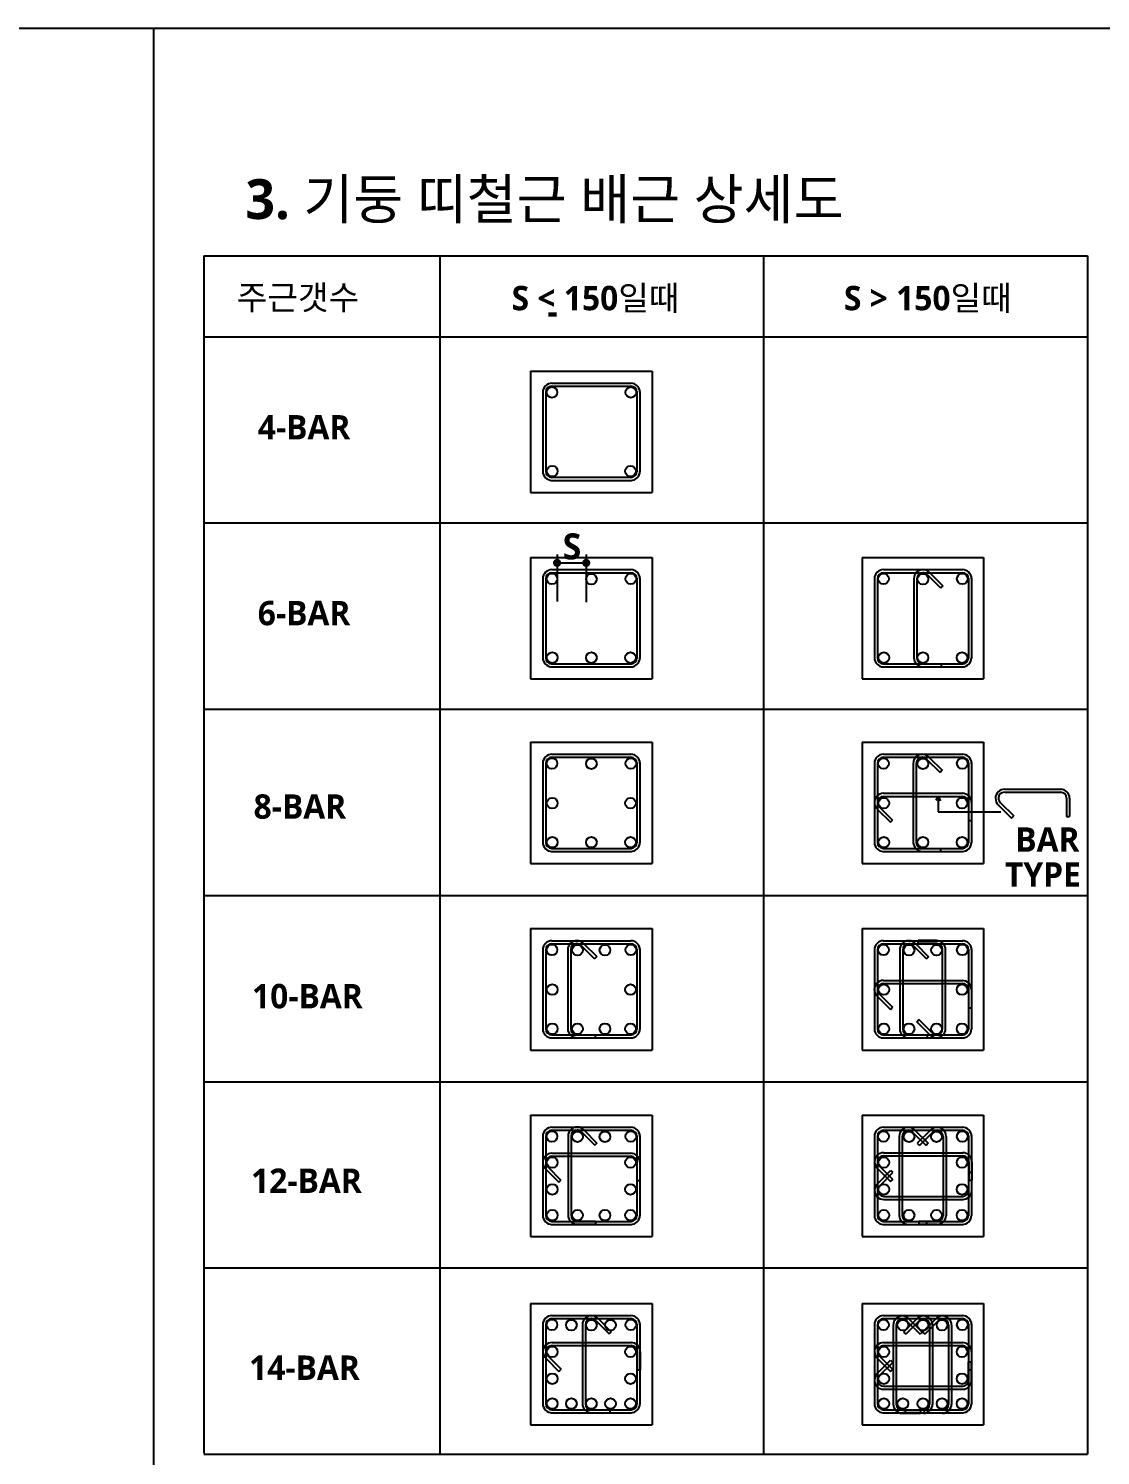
# Model space of a CAD drawing. Header units: millimetres. Extents: x 4573 to 501064, y -176100 to -4304.
# Drawn here: x 133398 to 146592, y -82958 to -65400 of the extents above; entities that cross this region are included whole.
import ezdxf

# ---------------------------------------------------------------- set-up
doc = ezdxf.new("R2010")
doc.units = ezdxf.units.MM
doc.header["$LTSCALE"] = 800
for name, color, linetype in [('BAR', 40, 'Continuous'), ('BAR-S', 4, 'Continuous'), ('CHART', 7, 'Continuous'), ('DIM', 7, 'Continuous'), ('ELE4', 4, 'Continuous'), ('MIDDLE', 6, 'Continuous'), ('RXLEADER', 7, 'Continuous'), ('TEXT', 3, 'Continuous'), ('TEXT5', 7, 'Continuous'), ('W1', 2, 'Continuous')]:
    doc.layers.add(name, color=color, linetype=linetype)
doc.styles.add('맑은고딕B', font='malgunbd.ttf')

msp = doc.modelspace()

# ---------------------------------------------------------------- linework, layer by layer
at = {"layer": 'BAR'}
for p, q in [((139727.6, -69875.7), (139727.6, -70854)), ((139764.9, -69877.6), (139764.9, -70854)), ((139839.6, -69763.6), (140815.3, -69763.6)), ((139840.1, -69801), (140815.3, -69801)), ((140885.9, -69866.3), (140885.9, -70855)), ((140923.3, -69864.2), (140923.3, -70855)), ((139832.9, -70922), (140819.2, -70922)), ((139831.3, -70959.4), (140821, -70959.4)), ((139839.6, -72058.3), (140815.3, -72058.3)), ((139840.1, -72095.7), (140815.3, -72095.7)), ((140885.9, -72161), (140885.9, -73149.7)), ((140923.3, -72158.8), (140923.3, -73149.7)), ((143920.6, -72058.3), (144896.3, -72058.3)), ((143921.1, -72095.7), (144896.3, -72095.7)), ((144463.5, -72122), (144624.4, -72282.4)), ((144492.3, -72097.4), (144650.9, -72255.9)), ((144966.9, -72161), (144966.9, -73149.7)), ((145004.3, -72158.8), (145004.3, -73149.7)), ((139727.6, -72170.3), (139727.6, -73148.7)), ((139764.9, -72172.3), (139764.9, -73148.7)), ((143808.5, -72170.3), (143808.5, -73148.7)), ((143845.9, -72172.3), (143845.9, -73148.7)), ((144294.8, -72170.3), (144294.8, -73148.7)), ((144332.2, -72172.3), (144332.2, -73148.7)), ((144650.9, -72255.9), (144624.4, -72282.4)), ((139831.3, -73254.1), (140821, -73254.1)), ((139832.9, -73216.7), (140819.2, -73216.7)), ((143912.3, -73254.1), (144902, -73254.1)), ((143913.8, -73216.7), (144900.1, -73216.7)), ((144407, -73217), (144631.2, -73217)), ((144407, -73254.4), (144631.2, -73254.4)), ((144631.2, -73217), (144631.2, -73254.4)), ((139727.6, -74441.8), (139727.6, -75420.2)), ((139764.9, -74443.8), (139764.9, -75420.2)), ((139839.6, -74329.8), (140815.3, -74329.8)), ((139840.1, -74367.1), (140815.3, -74367.1)), ((140885.9, -74432.4), (140885.9, -75421.2)), ((140923.3, -74430.3), (140923.3, -75421.2)), ((143808.5, -74441.8), (143808.5, -75420.2)), ((143845.9, -74443.8), (143845.9, -75420.2)), ((143920.6, -74329.8), (144896.3, -74329.8)), ((143921.1, -74367.1), (144896.3, -74367.1)), ((144287.7, -74441.8), (144287.7, -75420.2)), ((144325.1, -74443.8), (144325.1, -75420.2)), ((144456.4, -74393.5), (144617.3, -74553.8)), ((144485.2, -74368.9), (144643.7, -74527.4)), ((144966.9, -74432.4), (144966.9, -75421.2)), ((145004.3, -74430.3), (145004.3, -75421.2)), ((144643.7, -74527.4), (144617.3, -74553.8)), ((145411.3, -74759.1), (146106.5, -74759.1)), ((143920.9, -74810.3), (144899.3, -74810.3)), ((143922.9, -74847.7), (144899.3, -74847.7)), ((144967.6, -74922.5), (144967.6, -75146.7)), ((145005, -74922.5), (145005, -75146.7)), ((145338.4, -74956.6), (145496.9, -75115.1)), ((145363.1, -74927.8), (145523.4, -75088.7)), ((145413.3, -74796.5), (146106.5, -74796.5)), ((146174.8, -74871.3), (146174.8, -75095.5)), ((146212.2, -74871.3), (146212.2, -75095.5)), ((143848, -75007.8), (144006.5, -75166.4)), ((143872.6, -74979.1), (144032.9, -75139.9)), ((144006.5, -75166.4), (144032.9, -75139.9)), ((144967.6, -75146.7), (145005, -75146.7)), ((145496.9, -75115.1), (145523.4, -75088.7)), ((146174.8, -75095.5), (146212.2, -75095.5)), ((139832.9, -75488.2), (140819.2, -75488.2)), ((143913.8, -75488.2), (144900.1, -75488.2)), ((144399.9, -75488.5), (144624.1, -75488.5)), ((144624.1, -75488.5), (144624.1, -75525.9)), ((139831.3, -75525.5), (140821, -75525.5)), ((143912.3, -75525.5), (144902, -75525.5)), ((144399.9, -75525.9), (144624.1, -75525.9)), ((139839.6, -76624.4), (140815.3, -76624.4)), ((139840.1, -76661.8), (140815.3, -76661.8)), ((140204.1, -76685.7), (140365, -76846)), ((140232.9, -76661.1), (140391.4, -76819.6)), ((140885.9, -76727.1), (140885.9, -77715.9)), ((140923.3, -76725), (140923.3, -77715.9)), ((143920.6, -76624.4), (144896.3, -76624.4)), ((143921.1, -76661.8), (144896.3, -76661.8)), ((144289.1, -76688.2), (144450, -76848.5)), ((144317.8, -76663.6), (144476.4, -76822.1)), ((144349.4, -76659), (144349.4, -76621.6)), ((144573.6, -76621.6), (144349.4, -76621.6)), ((144573.6, -76659), (144349.4, -76659)), ((144648.4, -77703.7), (144648.4, -76727.3)), ((144685.8, -77705.7), (144685.8, -76727.3)), ((144966.9, -76727.1), (144966.9, -77715.9)), ((145004.3, -76725), (145004.3, -77715.9)), ((139727.6, -76736.5), (139727.6, -77714.9)), ((139764.9, -76738.4), (139764.9, -77714.9)), ((140035.4, -76734), (140035.4, -77712.4)), ((140072.8, -76735.9), (140072.8, -77712.4)), ((140391.4, -76819.6), (140365, -76846)), ((143808.5, -76736.5), (143808.5, -77714.9)), ((143845.9, -76738.4), (143845.9, -77714.9)), ((144120.4, -76736.5), (144120.4, -77714.9)), ((144157.7, -76738.4), (144157.7, -77714.9)), ((144476.4, -76822.1), (144450, -76848.5)), ((143920, -77113.2), (144898.4, -77113.2)), ((143922, -77150.6), (144898.4, -77150.6)), ((144966.7, -77225.4), (144966.7, -77449.6)), ((145004.1, -77225.4), (145004.1, -77449.6)), ((143847.1, -77310.7), (144005.6, -77469.2)), ((143871.7, -77281.9), (144032, -77442.8)), ((144005.6, -77469.2), (144032, -77442.8)), ((144329.8, -77620.1), (144356.2, -77593.6)), ((144517.1, -77753.9), (144356.2, -77593.6)), ((144966.7, -77449.6), (145004.1, -77449.6)), ((140147.6, -77780.7), (140371.8, -77780.7)), ((140371.8, -77780.7), (140371.8, -77818)), ((144488.3, -77778.6), (144329.8, -77620.1)), ((139831.3, -77820.2), (140821, -77820.2)), ((139832.9, -77782.8), (140819.2, -77782.8)), ((140147.6, -77818), (140371.8, -77818)), ((143912.3, -77820.2), (144902, -77820.2)), ((143913.8, -77782.8), (144900.1, -77782.8)), ((144232.5, -77783.2), (144456.7, -77783.2)), ((144232.5, -77820.5), (144456.7, -77820.5)), ((144456.7, -77783.2), (144456.7, -77820.5)), ((139578.1, -78769.6), (141072.8, -78769.6)), ((139578.1, -78769.6), (139578.1, -80264.3)), ((141072.8, -78769.6), (141072.8, -80264.3)), ((139839.6, -78919.1), (140815.3, -78919.1)), ((139840.1, -78956.5), (140815.3, -78956.5)), ((140207.3, -78980.6), (140368.2, -79140.9)), ((140236.1, -78955.9), (140394.7, -79114.4)), ((143920.6, -78919.1), (144896.3, -78919.1)), ((143921.1, -78956.5), (144896.3, -78956.5)), ((144283.8, -78983.1), (144444.7, -79143.4)), ((144312.6, -78958.5), (144471.2, -79117)), ((144494.9, -78958.5), (144336.3, -79117)), ((144523.7, -78983.1), (144362.8, -79143.4)), ((139727.6, -79031.1), (139727.6, -80009.5)), ((139764.9, -79033.1), (139764.9, -80009.5)), ((140038.6, -79028.8), (140038.6, -80007.2)), ((140076, -79030.8), (140076, -80007.2)), ((140394.7, -79114.4), (140368.2, -79140.9)), ((140885.9, -79021.8), (140885.9, -80010.5)), ((140923.3, -79019.6), (140923.3, -80010.5)), ((143808.5, -79031.1), (143808.5, -80009.5)), ((143845.9, -79033.1), (143845.9, -80009.5)), ((144115.1, -79031.4), (144115.1, -80009.8)), ((144152.5, -79033.3), (144152.5, -80009.8)), ((144336.3, -79117), (144362.8, -79143.4)), ((144471.2, -79117), (144444.7, -79143.4)), ((144655, -79033.3), (144655, -80009.8)), ((144692.4, -79031.4), (144692.4, -80009.8)), ((144966.9, -79021.8), (144966.9, -80010.5)), ((145004.3, -79019.6), (145004.3, -80010.5)), ((139838.8, -79239.3), (140817.2, -79239.3)), ((139840.8, -79276.7), (140817.2, -79276.7)), ((140885.5, -79351.5), (140885.5, -79575.7)), ((140922.9, -79351.5), (140922.9, -79575.7)), ((143923.4, -79232.2), (144901.8, -79232.2)), ((143925.4, -79269.5), (144901.8, -79269.5)), ((144970.1, -79344.3), (144970.1, -79568.6)), ((145007.5, -79344.3), (145007.5, -79568.6)), ((139765.9, -79436.8), (139924.4, -79595.4)), ((139790.6, -79408), (139950.9, -79568.9)), ((143850.5, -79429.7), (144009, -79588.2)), ((143850.5, -79610.1), (144009, -79451.5)), ((143875.1, -79400.9), (144035.4, -79561.8)), ((143875.1, -79638.9), (144035.4, -79478)), ((144009, -79451.5), (144035.4, -79478)), ((144970.1, -79471.2), (145007.5, -79471.2)), ((144970.1, -79695.4), (144970.1, -79471.2)), ((145007.5, -79695.4), (145007.5, -79471.2)), ((139924.4, -79595.4), (139950.9, -79568.9)), ((140885.5, -79575.7), (140922.9, -79575.7)), ((144009, -79588.2), (144035.4, -79561.8)), ((144970.1, -79568.6), (145007.5, -79568.6)), ((143923.4, -79807.6), (144901.8, -79807.6)), ((143925.4, -79770.2), (144901.8, -79770.2)), ((139831.3, -80114.9), (140821, -80114.9)), ((139832.9, -80077.5), (140819.2, -80077.5)), ((140150.8, -80075.5), (140375, -80075.5)), ((140150.8, -80112.9), (140375, -80112.9)), ((140375, -80075.5), (140375, -80112.9)), ((143912.3, -80114.9), (144902, -80114.9)), ((143913.8, -80077.5), (144900.1, -80077.5)), ((144227.3, -80078.1), (144451.5, -80078.1)), ((144227.3, -80115.4), (144451.5, -80115.4)), ((144356, -80078.1), (144356, -80115.4)), ((144580.2, -80078.1), (144356, -80078.1)), ((144580.2, -80115.4), (144356, -80115.4)), ((144451.5, -80078.1), (144451.5, -80115.4)), ((139578.1, -80264.3), (141072.8, -80264.3)), ((139839.6, -81237), (140815.3, -81237)), ((139840.1, -81274.3), (140815.3, -81274.3)), ((140412.1, -81276.2), (140570.6, -81434.8)), ((143920.6, -81237), (144896.3, -81237)), ((143921.1, -81274.3), (144896.3, -81274.3)), ((144327.3, -81280.8), (144168.8, -81439.3)), ((144239.1, -81280.8), (144397.6, -81439.3)), ((144561, -81280.8), (144402.5, -81439.3)), ((139727.6, -81349), (139727.6, -82327.4)), ((139764.9, -81350.9), (139764.9, -82327.4)), ((140214.6, -81349.2), (140214.6, -82327.5)), ((140251.9, -81351.1), (140251.9, -82327.5)), ((140383.3, -81300.9), (140544.2, -81461.2)), ((140570.6, -81434.8), (140544.2, -81461.2)), ((140885.9, -81339.6), (140885.9, -82328.4)), ((140923.3, -81337.5), (140923.3, -82328.4)), ((143808.5, -81349), (143808.5, -82327.4)), ((143845.9, -81350.9), (143845.9, -82327.4)), ((144041.6, -81353.7), (144041.6, -82332.1)), ((144078.9, -81355.7), (144078.9, -82332.1)), ((144168.8, -81439.3), (144195.2, -81465.8)), ((144356.1, -81305.5), (144195.2, -81465.8)), ((144210.3, -81305.5), (144371.2, -81465.8)), ((144397.6, -81439.3), (144371.2, -81465.8)), ((144402.5, -81439.3), (144428.9, -81465.8)), ((144589.8, -81305.5), (144428.9, -81465.8)), ((144487.5, -81355.7), (144487.5, -82332.1)), ((144524.8, -81353.7), (144524.8, -82332.1)), ((144721.2, -81355.7), (144721.2, -82332.1)), ((144758.5, -81353.7), (144758.5, -82332.1)), ((144966.9, -81339.6), (144966.9, -82328.4)), ((145004.3, -81337.5), (145004.3, -82328.4)), ((139841.4, -81567.7), (140819.7, -81567.7)), ((139843.3, -81605.1), (140819.7, -81605.1)), ((143922.2, -81568.9), (144900.6, -81568.9)), ((143924.1, -81606.3), (144900.6, -81606.3)), ((139768.4, -81765.2), (139927, -81923.8)), ((139793.1, -81736.4), (139953.4, -81897.3)), ((140888, -81679.9), (140888, -81904.1)), ((140925.4, -81679.9), (140925.4, -81904.1)), ((143849.3, -81766.4), (144007.8, -81925)), ((143849.3, -81945.5), (144007.8, -81787)), ((143873.9, -81737.6), (144034.2, -81898.5)), ((143873.9, -81974.3), (144034.2, -81813.4)), ((144007.8, -81787), (144034.2, -81813.4)), ((144968.9, -81681.1), (144968.9, -81905.3)), ((144968.9, -81806.6), (145006.2, -81806.6)), ((144968.9, -82030.8), (144968.9, -81806.6)), ((145006.2, -81681.1), (145006.2, -81905.3)), ((145006.2, -82030.8), (145006.2, -81806.6)), ((139927, -81923.8), (139953.4, -81897.3)), ((140888, -81904.1), (140925.4, -81904.1)), ((144007.8, -81925), (144034.2, -81898.5)), ((144968.9, -81905.3), (145006.2, -81905.3)), ((143922.2, -82143), (144900.6, -82143)), ((143924.1, -82105.6), (144900.6, -82105.6)), ((139831.3, -82432.7), (140821, -82432.7)), ((139832.9, -82395.4), (140819.2, -82395.4)), ((140326.8, -82395.8), (140551, -82395.8)), ((140326.8, -82433.2), (140551, -82433.2)), ((140551, -82395.8), (140551, -82433.2)), ((143912.3, -82432.7), (144902, -82432.7)), ((143913.8, -82395.4), (144900.1, -82395.4)), ((144153.7, -82400.4), (144378, -82400.4)), ((144153.7, -82437.8), (144378, -82437.8)), ((144412.6, -82400.4), (144188.4, -82400.4)), ((144188.4, -82400.4), (144188.4, -82437.8)), ((144412.6, -82437.8), (144188.4, -82437.8)), ((144378, -82400.4), (144378, -82437.8)), ((144646.3, -82400.4), (144422.1, -82400.4)), ((144422.1, -82400.4), (144422.1, -82437.8)), ((144646.3, -82437.8), (144422.1, -82437.8))]:
    msp.add_line(p, q, dxfattribs=at)
for centre, radius, start, end in [((139839.6, -69875.7), 112.1, 90, 180), ((139839.6, -69875.7), 74.7, 90, 180), ((140811.8, -69875.8), 112.1, 0, 90), ((140811.8, -69875.8), 74.7, 0, 90), ((139839.7, -70847.6), 112.1, 180, 270), ((139839.7, -70847.6), 74.7, 180, 270), ((140811.1, -70847.7), 112.1, 270, 0), ((140811.1, -70847.7), 74.7, 270, 0), ((139839.6, -72170.3), 112.1, 90, 180), ((139839.6, -72170.3), 74.7, 90, 180), ((140811.8, -72170.4), 112.1, 0, 90), ((140811.8, -72170.4), 74.7, 0, 90), ((143920.6, -72170.3), 112.1, 90, 180), ((143920.6, -72170.3), 74.7, 90, 180), ((144406.9, -72170.3), 112.1, 90, 180), ((144406.9, -72170.3), 74.7, 90, 180), ((144406.9, -72170.3), 112.1, 40.91492, 90), ((144406.9, -72170.3), 74.7, 40.91492, 90), ((144892.8, -72170.4), 112.1, 0, 90), ((144892.8, -72170.4), 74.7, 0, 90), ((139839.7, -73142.3), 112.1, 180, 270), ((139839.7, -73142.3), 74.7, 180, 270), ((140811.1, -73142.4), 74.7, 270, 0), ((140811.1, -73142.4), 112.1, 270, 0), ((143920.7, -73142.3), 112.1, 180, 270), ((143920.7, -73142.3), 74.7, 180, 270), ((144407, -73142.3), 112.1, 180, 270), ((144407, -73142.3), 74.7, 180, 270), ((144892.1, -73142.4), 112.1, 270, 0), ((144892.1, -73142.4), 74.7, 270, 0), ((139839.6, -74441.8), 112.1, 90, 180), ((139839.6, -74441.8), 74.7, 90, 180), ((140811.8, -74441.9), 112.1, 0, 90), ((140811.8, -74441.9), 74.7, 0, 90), ((143920.6, -74441.8), 112.1, 90, 180), ((143920.6, -74441.8), 74.7, 90, 180), ((144399.8, -74441.8), 112.1, 90, 180), ((144399.8, -74441.8), 74.7, 90, 180), ((144399.8, -74441.8), 112.1, 40.91492, 90), ((144399.8, -74441.8), 74.7, 40.91492, 90), ((144892.8, -74441.9), 112.1, 0, 90), ((144892.8, -74441.9), 74.7, 0, 90), ((145411.3, -74871.2), 112.1, 90, 180), ((146100.1, -74871.3), 112.1, 0, 90), ((143920.9, -74922.4), 112.1, 90, 180), ((143920.9, -74922.4), 112.1, 180, 229.08508), ((143920.9, -74922.4), 74.7, 90, 180), ((143920.9, -74922.4), 74.7, 180, 229.08508), ((144892.9, -74922.5), 112.1, 0, 90), ((144892.9, -74922.5), 74.7, 0, 90), ((145411.3, -74871.2), 112.1, 180, 229.08508), ((145411.3, -74871.2), 74.7, 90, 180), ((145411.3, -74871.2), 74.7, 180, 229.08508), ((146100.1, -74871.3), 74.7, 0, 90), ((139839.7, -75413.8), 112.1, 180, 270), ((139839.7, -75413.8), 74.7, 180, 270), ((140811.1, -75413.9), 112.1, 270, 0), ((140811.1, -75413.9), 74.7, 270, 0), ((143920.7, -75413.8), 112.1, 180, 270), ((143920.7, -75413.8), 74.7, 180, 270), ((144399.9, -75413.8), 112.1, 180, 270), ((144399.9, -75413.8), 74.7, 180, 270), ((144892.1, -75413.9), 112.1, 270, 0), ((144892.1, -75413.9), 74.7, 270, 0), ((139839.6, -76736.5), 112.1, 90, 180), ((139839.6, -76736.5), 74.7, 90, 180), ((140147.5, -76734), 112.1, 90, 180), ((140147.5, -76734), 74.7, 90, 180), ((140147.5, -76734), 112.1, 40.91492, 90), ((140147.5, -76734), 74.7, 40.91492, 90), ((140811.8, -76736.6), 112.1, 0, 90), ((140811.8, -76736.6), 74.7, 0, 90), ((143920.6, -76736.5), 112.1, 90, 180), ((143920.6, -76736.5), 74.7, 90, 180), ((144232.4, -76736.5), 112.1, 90, 180), ((144232.4, -76736.5), 74.7, 90, 180), ((144232.4, -76736.5), 112.1, 40.91492, 90), ((144232.4, -76736.5), 74.7, 40.91492, 90), ((144573.6, -76733.7), 112.1, 0, 90), ((144573.6, -76733.7), 74.7, 0, 90), ((144892.8, -76736.6), 112.1, 0, 90), ((144892.8, -76736.6), 74.7, 0, 90), ((143920, -77225.3), 112.1, 90, 180), ((143920, -77225.3), 112.1, 180, 229.08508), ((143920, -77225.3), 74.7, 90, 180), ((143920, -77225.3), 74.7, 180, 229.08508), ((144892, -77225.4), 112.1, 0, 90), ((144892, -77225.4), 74.7, 0, 90), ((139839.7, -77708.4), 112.1, 180, 270), ((139839.7, -77708.4), 74.7, 180, 270), ((140147.6, -77705.9), 112.1, 180, 270), ((140147.6, -77705.9), 74.7, 180, 270), ((140811.1, -77708.5), 74.7, 270, 0), ((140811.1, -77708.5), 112.1, 270, 0), ((143920.7, -77708.4), 112.1, 180, 270), ((143920.7, -77708.4), 74.7, 180, 270), ((144232.5, -77708.4), 112.1, 180, 270), ((144232.5, -77708.4), 74.7, 180, 270), ((144573.7, -77705.7), 112.1, 220.91492, 270), ((144573.7, -77705.7), 74.7, 220.91492, 270), ((144573.7, -77705.7), 112.1, 270, 0), ((144573.7, -77705.7), 74.7, 270, 0), ((144892.1, -77708.5), 112.1, 270, 0), ((144892.1, -77708.5), 74.7, 270, 0), ((139839.6, -79031.1), 112.1, 90, 180), ((139839.6, -79031.1), 74.7, 90, 180), ((140150.7, -79028.8), 112.1, 90, 180), ((140150.7, -79028.8), 74.7, 90, 180), ((140150.7, -79028.8), 112.1, 40.91492, 90), ((140150.7, -79028.8), 74.7, 40.91492, 90), ((140811.8, -79031.3), 112.1, 0, 90), ((140811.8, -79031.3), 74.7, 0, 90), ((143920.6, -79031.1), 112.1, 90, 180), ((143920.6, -79031.1), 74.7, 90, 180), ((144227.2, -79031.4), 112.1, 90, 180), ((144227.2, -79031.4), 74.7, 90, 180), ((144227.2, -79031.4), 112.1, 40.91492, 90), ((144227.2, -79031.4), 74.7, 40.91492, 90), ((144580.3, -79031.4), 112.1, 90, 139.08508), ((144580.3, -79031.4), 74.7, 90, 139.08508), ((144580.3, -79031.4), 112.1, 0, 90), ((144580.3, -79031.4), 74.7, 0, 90), ((144892.8, -79031.3), 112.1, 0, 90), ((144892.8, -79031.3), 74.7, 0, 90), ((139838.8, -79351.4), 112.1, 90, 180), ((139838.8, -79351.4), 112.1, 180, 229.08508), ((139838.8, -79351.4), 74.7, 90, 180), ((139838.8, -79351.4), 74.7, 180, 229.08508), ((140810.8, -79351.5), 112.1, 0, 90), ((140810.8, -79351.5), 74.7, 0, 90), ((143923.4, -79344.2), 112.1, 90, 180), ((143923.4, -79344.2), 112.1, 180, 229.08508), ((143923.4, -79344.2), 74.7, 90, 180), ((143923.4, -79344.2), 74.7, 180, 229.08508), ((144895.4, -79344.3), 112.1, 0, 90), ((144895.4, -79344.3), 74.7, 0, 90), ((143923.4, -79695.5), 112.1, 130.91492, 180), ((143923.4, -79695.5), 112.1, 180, 270), ((143923.4, -79695.5), 74.7, 130.91492, 180), ((143923.4, -79695.5), 74.7, 180, 270), ((144895.4, -79695.4), 112.1, 270, 0), ((144895.4, -79695.4), 74.7, 270, 0), ((139839.7, -80003.1), 112.1, 180, 270), ((139839.7, -80003.1), 74.7, 180, 270), ((140150.8, -80000.8), 112.1, 180, 270), ((140150.8, -80000.8), 74.7, 180, 270), ((140811.1, -80003.2), 112.1, 270, 0), ((140811.1, -80003.2), 74.7, 270, 0), ((143920.7, -80003.1), 112.1, 180, 270), ((143920.7, -80003.1), 74.7, 180, 270), ((144227.3, -80003.3), 112.1, 180, 270), ((144227.3, -80003.3), 74.7, 180, 270), ((144580.2, -80003.3), 112.1, 270, 0), ((144580.2, -80003.3), 74.7, 270, 0), ((144892.1, -80003.2), 112.1, 270, 0), ((144892.1, -80003.2), 74.7, 270, 0), ((139839.6, -81349), 112.1, 90, 180), ((139839.6, -81349), 74.7, 90, 180), ((140326.7, -81349.2), 112.1, 90, 180), ((140326.7, -81349.2), 74.7, 90, 180), ((140326.7, -81349.2), 112.1, 40.91492, 90), ((140326.7, -81349.2), 74.7, 40.91492, 90), ((140811.8, -81349.1), 112.1, 0, 90), ((140811.8, -81349.1), 74.7, 0, 90), ((143920.6, -81349), 112.1, 90, 180), ((143920.6, -81349), 74.7, 90, 180), ((144153.6, -81353.7), 112.1, 90, 180), ((144153.6, -81353.7), 74.7, 90, 180), ((144153.6, -81353.7), 112.1, 40.91492, 90), ((144153.6, -81353.7), 74.7, 40.91492, 90), ((144412.8, -81353.7), 112.1, 90, 139.08508), ((144412.8, -81353.7), 74.7, 90, 139.08508), ((144412.8, -81353.7), 112.1, 0, 90), ((144412.8, -81353.7), 74.7, 0, 90), ((144646.4, -81353.7), 112.1, 90, 139.08508), ((144646.4, -81353.7), 74.7, 90, 139.08508), ((144646.4, -81353.7), 112.1, 0, 90), ((144646.4, -81353.7), 74.7, 0, 90), ((144892.8, -81349.1), 112.1, 0, 90), ((144892.8, -81349.1), 74.7, 0, 90), ((139841.4, -81679.8), 112.1, 90, 180), ((139841.4, -81679.8), 74.7, 90, 180), ((140813.3, -81679.9), 112.1, 0, 90), ((140813.3, -81679.9), 74.7, 0, 90), ((143922.2, -81681), 112.1, 90, 180), ((143922.2, -81681), 74.7, 90, 180), ((144894.1, -81681.1), 112.1, 0, 90), ((144894.1, -81681.1), 74.7, 0, 90), ((139841.4, -81679.8), 112.1, 180, 229.08508), ((139841.4, -81679.8), 74.7, 180, 229.08508), ((143922.2, -81681), 112.1, 180, 229.08508), ((143922.2, -81681), 74.7, 180, 229.08508), ((143922.2, -82030.9), 112.1, 130.91492, 180), ((143922.2, -82030.9), 74.7, 130.91492, 180), ((143922.2, -82030.9), 112.1, 180, 270), ((143922.2, -82030.9), 74.7, 180, 270), ((144894.1, -82030.8), 112.1, 270, 0), ((144894.1, -82030.8), 74.7, 270, 0), ((139839.7, -82320.9), 112.1, 180, 270), ((139839.7, -82320.9), 74.7, 180, 270), ((140326.8, -82321.1), 112.1, 180, 270), ((140326.8, -82321.1), 74.7, 180, 270), ((140811.1, -82321.1), 74.7, 270, 0), ((140811.1, -82321.1), 112.1, 270, 0), ((143920.7, -82320.9), 112.1, 180, 270), ((143920.7, -82320.9), 74.7, 180, 270), ((144153.7, -82325.7), 112.1, 180, 270), ((144153.7, -82325.7), 74.7, 180, 270), ((144412.6, -82325.7), 74.7, 270, 0), ((144412.6, -82325.7), 112.1, 270, 0), ((144646.3, -82325.7), 74.7, 270, 0), ((144646.3, -82325.7), 112.1, 270, 0), ((144892.1, -82321.1), 112.1, 270, 0), ((144892.1, -82321.1), 74.7, 270, 0)]:
    msp.add_arc(centre, radius, start, end, dxfattribs=at)
at = {"layer": 'BAR-S'}
for centre in [(139840.3, -69876.4), (140810.7, -69876.4), (139844, -70846.4), (140806.9, -70846.4), (139840.3, -72171), (140325.5, -72174.8), (140810.7, -72171), (143921.2, -72171), (144406.4, -72174.8), (144891.6, -72171), (139844, -73141.1), (140325.5, -73141.1), (140806.9, -73141.1), (143924.9, -73141.1), (144406.4, -73141.1), (144887.9, -73141.1), (139840.3, -74442.5), (140325.5, -74446.3), (140810.7, -74442.5), (143921.2, -74442.5), (144406.4, -74446.3), (144891.6, -74442.5), (139844, -74931.3), (140806.9, -74931.3), (143924.9, -74931.3), (144887.9, -74931.3), (139844, -75412.6), (140325.5, -75412.6), (140806.9, -75412.6), (143924.9, -75412.6), (144406.4, -75412.6), (144887.9, -75412.6), (139840.3, -76737.2), (140154.6, -76740.9), (140492.6, -76740.9), (140810.7, -76737.2), (143921.2, -76737.2), (144235.6, -76740.9), (144573.6, -76740.9), (144891.6, -76737.2), (139844, -77226), (140806.9, -77226), (143924.9, -77226), (144887.9, -77226), (139844, -77707.3), (140154.6, -77707.3), (140492.6, -77707.3), (140806.9, -77707.3), (143924.9, -77707.3), (144235.6, -77707.3), (144573.6, -77707.3), (144887.9, -77707.3), (139840.3, -79031.9), (140154.6, -79035.6), (140492.6, -79035.6), (140810.7, -79031.9), (143921.2, -79031.9), (144235.6, -79035.6), (144573.6, -79035.6), (144891.6, -79031.9), (139844, -79353.2), (140806.9, -79353.2), (143924.9, -79353.2), (144887.9, -79353.2), (139844, -79683.5), (140806.9, -79683.5), (143924.9, -79683.5), (144887.9, -79683.5), (139844, -80001.9), (140154.6, -80001.9), (140492.6, -80001.9), (140806.9, -80001.9), (143924.9, -80001.9), (144235.6, -80001.9), (144573.6, -80001.9), (144887.9, -80001.9), (139840.3, -81349.7), (140079.1, -81353.4), (140325.5, -81353.4), (140560.6, -81353.4), (140810.7, -81349.7), (143921.2, -81349.7), (144160.1, -81353.4), (144406.4, -81353.4), (144641.6, -81353.4), (144891.6, -81349.7), (139844, -81682.8), (140806.9, -81682.8), (143924.9, -81682.8), (144887.9, -81682.8), (139844, -82013.1), (140806.9, -82013.1), (143924.9, -82013.1), (144887.9, -82013.1), (139844, -82319.8), (140079.1, -82319.8), (140325.5, -82319.8), (140560.6, -82319.8), (140806.9, -82319.8), (143924.9, -82319.8), (144160.1, -82319.8), (144406.4, -82319.8), (144641.6, -82319.8), (144887.9, -82319.8)]:
    msp.add_circle(centre, 65.8, dxfattribs=at)
at = {"layer": 'CHART'}
for p, q in [((135553.8, -68194.9), (146431.4, -68194.9)), ((135553.8, -68194.9), (135553.8, -82929.2)), ((138459.7, -68194.9), (138459.7, -82942.7)), ((142445.5, -68194.9), (142445.5, -82942.7)), ((146431.4, -68194.9), (146431.4, -82942.7)), ((135553.8, -69191.4), (146431.4, -69191.4)), ((135553.8, -71483.3), (146431.4, -71483.3)), ((135553.8, -73775.2), (146431.4, -73775.2)), ((135553.8, -76067), (146431.4, -76067)), ((135553.8, -78358.9), (146431.4, -78358.9)), ((135553.8, -80650.8), (146431.4, -80650.8)), ((135553.8, -82942.7), (146431.4, -82942.7))]:
    msp.add_line(p, q, dxfattribs=at)
at = {"layer": 'DIM'}
for p, q in [((139904, -71872.6), (139904, -72451.4)), ((139904, -71974.8), (140261.7, -71974.8)), ((140261.7, -71872.6), (140261.7, -72460))]:
    msp.add_line(p, q, dxfattribs=at)
at = {"layer": 'DIM', "const_width": 49.8}
for points in [[(139879.1, -71974.8, 1), (139928.9, -71974.8, 1)], [(140236.8, -71974.8, 1), (140286.6, -71974.8, 1)]]:
    msp.add_lwpolyline(points, format="xyb", close=True, dxfattribs=at)
at = {"layer": 'ELE4', "color": 2}
msp.add_line((134939.5, -116700), (134939.5, -65400), dxfattribs=at)
at = {"layer": 'ELE4'}
msp.add_lwpolyline([(88750, -116700), (157450, -116700), (157450, -65400), (88750, -65400)], close=True, dxfattribs=at)
at = {"layer": 'RXLEADER'}
for p, q in [((144594.9, -74849.2), (144566, -74900.3)), ((144594.9, -74849.2), (144623.7, -74900.8)), ((144594.9, -74849.2), (144594.9, -75037.8)), ((144594.9, -75037.8), (145363.5, -75037.8))]:
    msp.add_line(p, q, dxfattribs=at)
at = {"layer": 'W1'}
for p, q in [((139578.1, -69614.2), (141072.8, -69614.2)), ((139578.1, -69614.2), (139578.1, -71108.9)), ((141072.8, -69614.2), (141072.8, -71108.9)), ((139578.1, -71108.9), (141072.8, -71108.9)), ((139578.1, -71908.8), (139578.1, -73403.5)), ((139578.1, -71908.8), (141072.8, -71908.8)), ((141072.8, -71908.8), (141072.8, -73403.5)), ((143659, -71908.8), (143659, -73403.5)), ((143659, -71908.8), (145153.7, -71908.8)), ((145153.7, -71908.8), (145153.7, -73403.5)), ((139578.1, -73403.5), (141072.8, -73403.5)), ((143659, -73403.5), (145153.7, -73403.5)), ((139578.1, -74180.3), (141072.8, -74180.3)), ((139578.1, -74180.3), (139578.1, -75675)), ((141072.8, -74180.3), (141072.8, -75675)), ((143659, -74180.3), (145153.7, -74180.3)), ((143659, -74180.3), (143659, -75675)), ((145153.7, -74180.3), (145153.7, -75675)), ((139578.1, -75675), (141072.8, -75675)), ((143659, -75675), (145153.7, -75675)), ((139578.1, -76475), (139578.1, -77969.7)), ((139578.1, -76475), (141072.8, -76475)), ((141072.8, -76475), (141072.8, -77969.7)), ((143659, -76475), (145153.7, -76475)), ((143659, -76475), (143659, -77969.7)), ((145153.7, -76475), (145153.7, -77969.7)), ((139578.1, -77969.7), (141072.8, -77969.7)), ((143659, -77969.7), (145153.7, -77969.7)), ((143659, -78769.6), (145153.7, -78769.6)), ((143659, -78769.6), (143659, -80264.3)), ((145153.7, -78769.6), (145153.7, -80264.3)), ((143659, -80264.3), (145153.7, -80264.3)), ((139578.1, -81087.5), (141072.8, -81087.5)), ((139578.1, -81087.5), (139578.1, -82582.2)), ((141072.8, -81087.5), (141072.8, -82582.2)), ((143659, -81087.5), (145153.7, -81087.5)), ((143659, -81087.5), (143659, -82582.2)), ((145153.7, -81087.5), (145153.7, -82582.2)), ((139578.1, -82582.2), (141072.8, -82582.2)), ((143659, -82582.2), (145153.7, -82582.2))]:
    msp.add_line(p, q, dxfattribs=at)

# ---------------------------------------------------------------- texts
at = {"layer": 'MIDDLE', "style": '맑은고딕B'}
msp.add_text('3. 기둥 띠철근 배근 상세도', height=490.196, dxfattribs=at).set_placement((136067, -67743.8))
at = {"layer": 'TEXT', "style": '맑은고딕B'}
for s, p in [('주근갯수', (135960.6, -68858.9)), ('S < 150일때', (139344.1, -68866.5)), ('S > 150일때', (143434.3, -68866.5)), ('-', (139782.7, -69031.3)), ('4-BAR', (136219.1, -70456.3)), ('6-BAR', (136219.1, -72742.5)), ('8-BAR', (136168, -75122.7)), ('10-BAR', (136148.6, -77455.9)), ('12-BAR', (136136.7, -79727.1)), ('14-BAR', (136112.3, -82027.6))]:
    msp.add_text(s, height=300, dxfattribs=at).set_placement(p)
at = {"layer": 'TEXT5', "color": 7, "style": '맑은고딕B'}
for s, height, p in [('S', 320.3, (139971.5, -71932.4)), ('BAR', 300, (145543.2, -75528.7)), ('TYPE', 300, (145416.3, -75960))]:
    msp.add_text(s, height=height, dxfattribs=at).set_placement(p)

doc.saveas('drawing.dxf')
